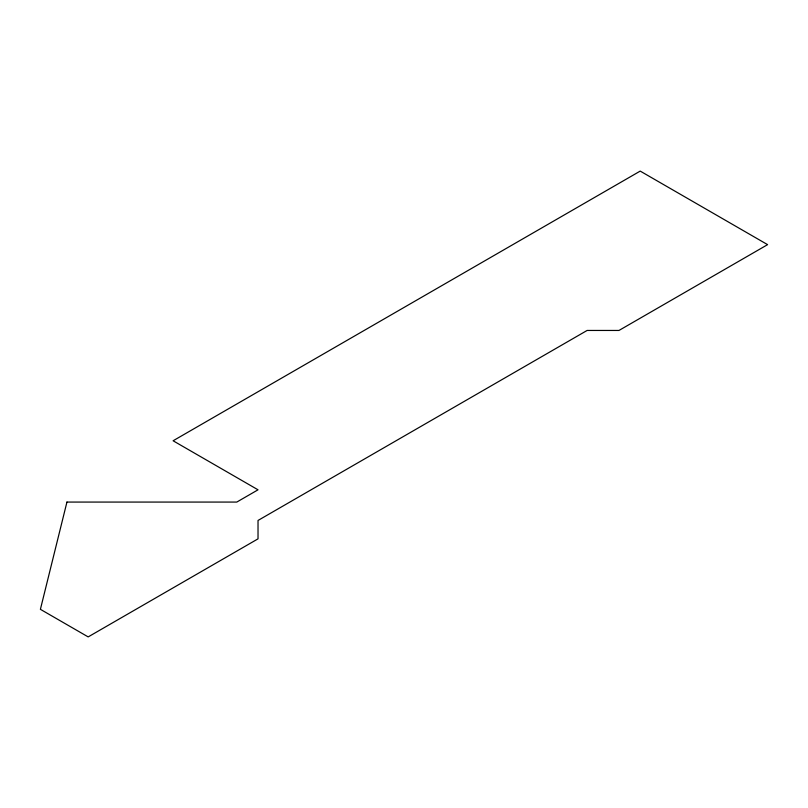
<?xml version="1.0" encoding="UTF-8"?>
<svg xmlns="http://www.w3.org/2000/svg" width="808" height="808" viewBox="0 0 808 808"><rect width="100%" height="100%" fill="white"/><g stroke="black" fill="none" stroke-linecap="round" stroke-linejoin="round"><path stroke-width="1.21" d="M66.943 502.071L40.4 609.323L88.173 636.906L258.025 538.845L258.025 520.453L587.123 330.452L618.979 330.452L767.6 244.642L640.209 171.094L173.104 440.774L258.025 489.81L236.794 502.071L66.943 502.071"/></g></svg>
